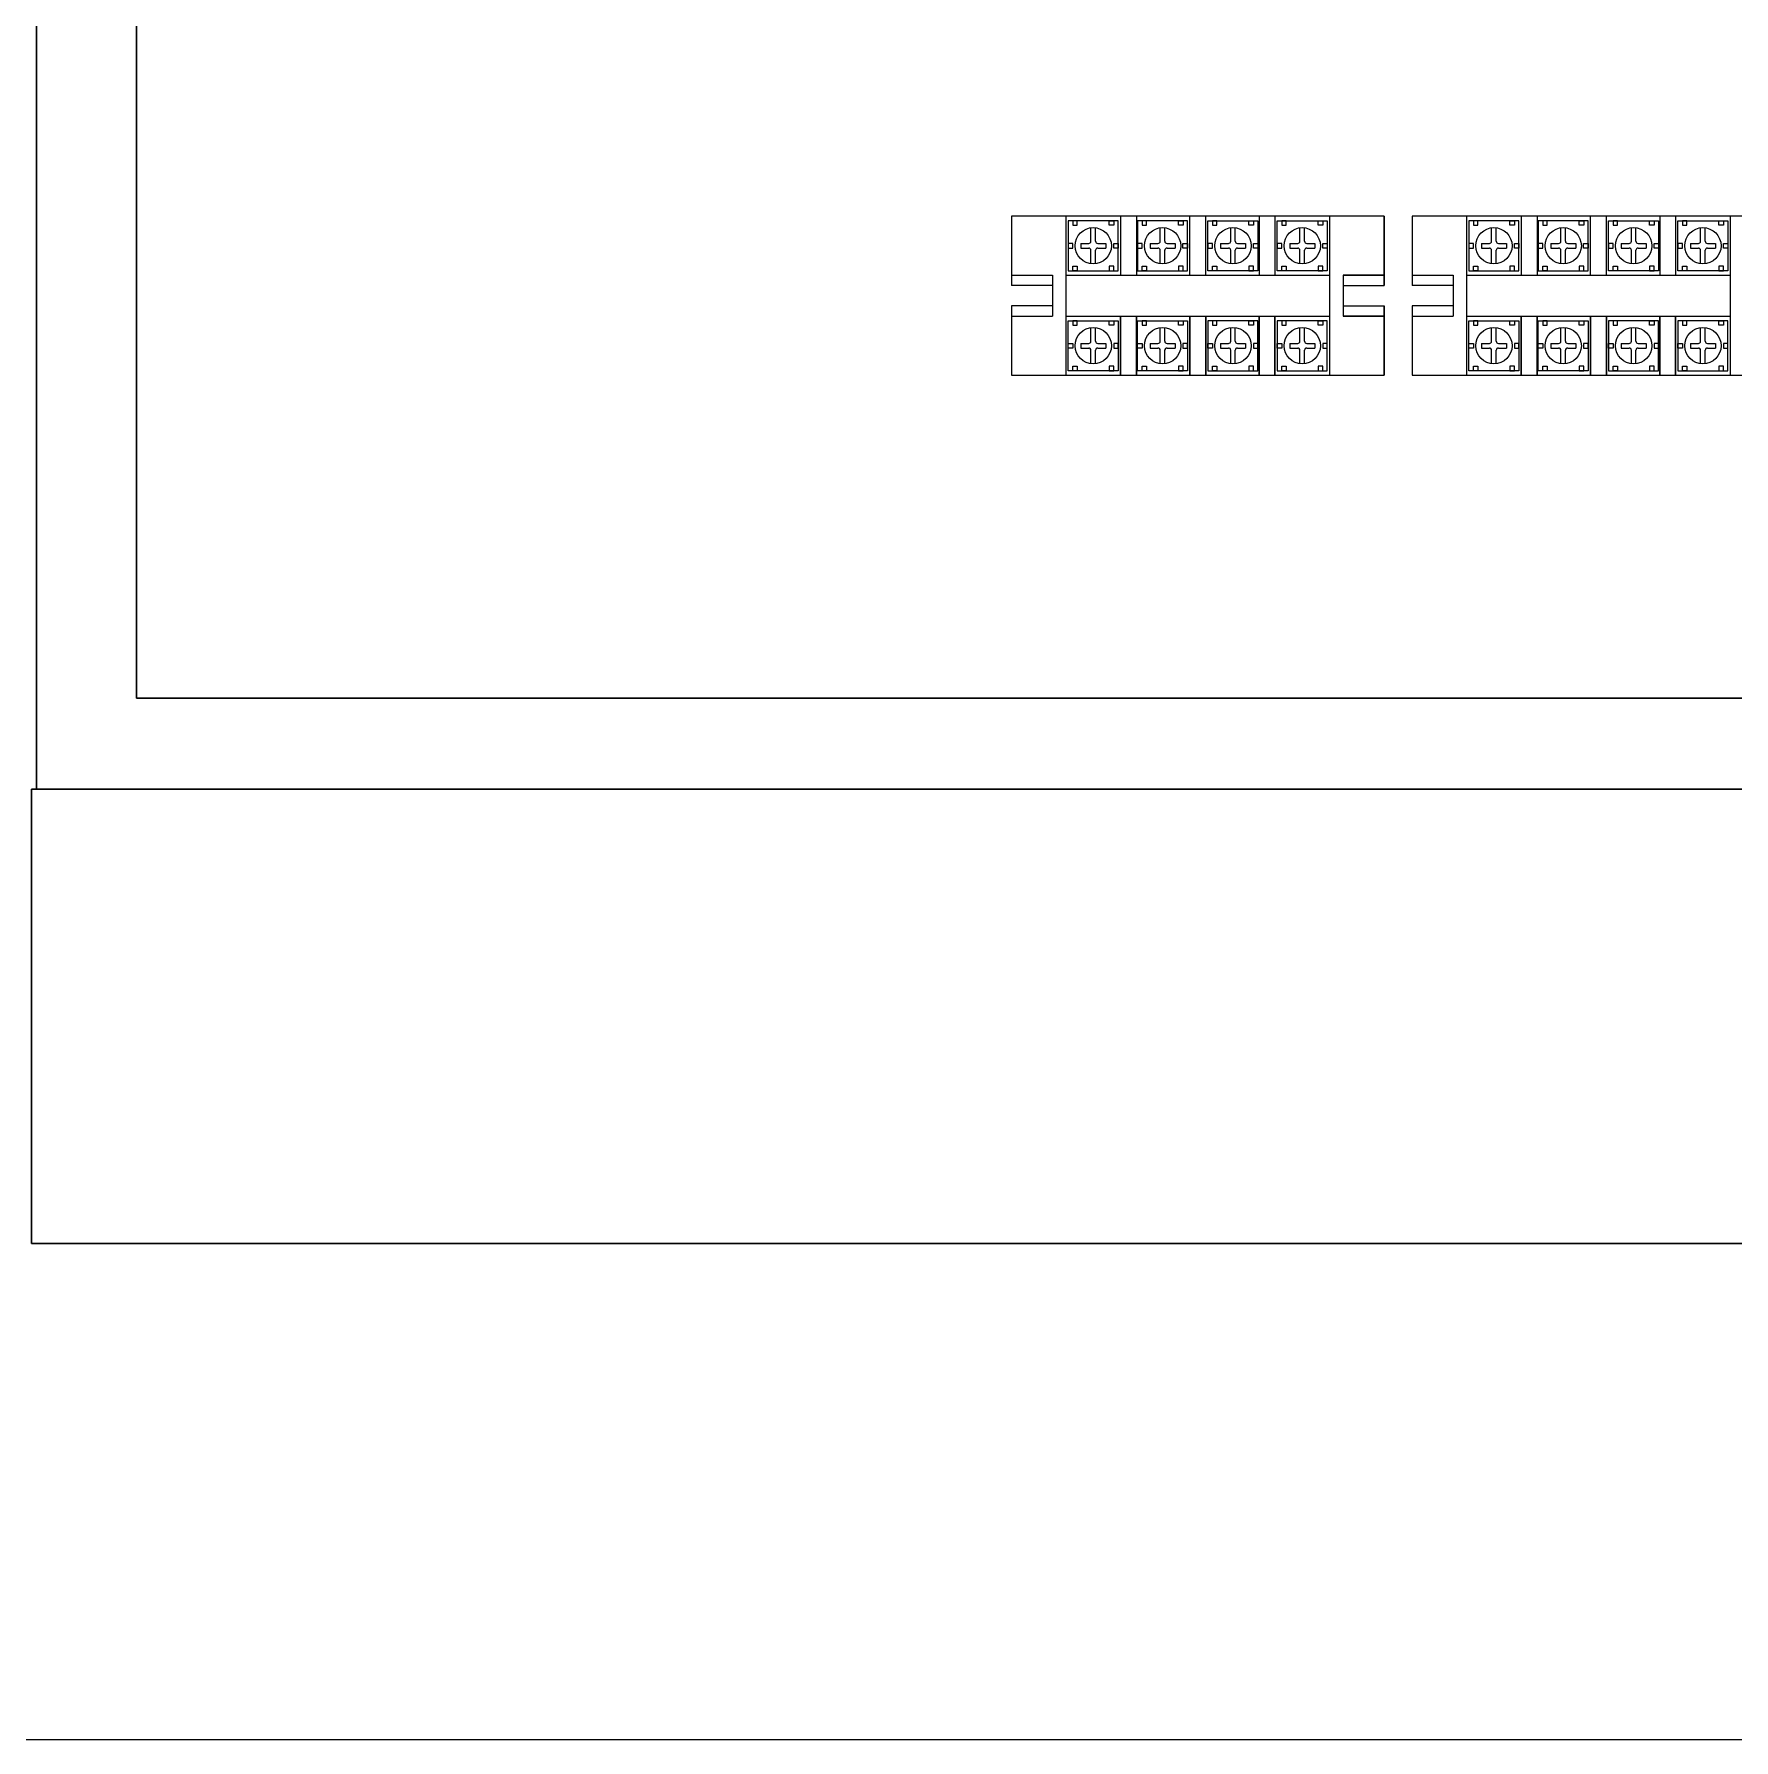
# Model space of a CAD drawing. Header units: inches. Extents: x 187 to 137830, y 99 to 66837.
# Drawn here: x 3399.2 to 3773.3, y 26614.6 to 26990 of the extents above; entities that cross this region are included whole.
import ezdxf

# ---------------------------------------------------------------- set-up
doc = ezdxf.new("R2010")
doc.units = ezdxf.units.IN
doc.header["$MEASUREMENT"] = 0
doc.layers.add('NETCHINH', color=7, linetype='Continuous', lineweight=30)
doc.layers.add('ONG', color=170, linetype='Continuous')

msp = doc.modelspace()

# ---------------------------------------------------------------- linework, layer by layer
at = {"ltscale": 0.5}
for p, q in [((3696.33, 26949.91), (3614.33, 26949.91)), ((3614.33, 26949.91), (3614.33, 26934.66)), ((3626.33, 26949.91), (3626.33, 26914.91)), ((3638.33, 26949.91), (3638.33, 26936.91)), ((3641.83, 26949.91), (3641.83, 26936.91)), ((3653.58, 26936.91), (3653.58, 26949.91)), ((3657.08, 26936.91), (3657.08, 26949.91)), ((3657.08, 26936.91), (3657.08, 26949.91)), ((3668.83, 26949.91), (3668.83, 26936.91)), ((3672.33, 26949.91), (3672.33, 26936.91)), ((3684.33, 26949.91), (3684.33, 26914.91)), ((3696.33, 26949.91), (3696.33, 26934.66)), ((3696.33, 26934.66), (3696.33, 26949.91)), ((3784.51, 26949.91), (3702.51, 26949.91)), ((3702.51, 26949.91), (3702.51, 26934.66)), ((3714.51, 26949.91), (3714.51, 26914.91)), ((3726.51, 26949.91), (3726.51, 26936.91)), ((3730.01, 26949.91), (3730.01, 26936.91)), ((3741.76, 26936.91), (3741.76, 26949.91)), ((3745.26, 26936.91), (3745.26, 26949.91)), ((3745.26, 26936.91), (3745.26, 26949.91)), ((3757.01, 26949.91), (3757.01, 26936.91)), ((3760.51, 26949.91), (3760.51, 26936.91)), ((3772.51, 26949.91), (3772.51, 26914.91)), ((3629.57, 26943.91), (3629.57, 26942.91)), ((3635.08, 26943.91), (3635.08, 26942.91)), ((3644.82, 26943.91), (3644.82, 26942.91)), ((3650.33, 26943.91), (3650.33, 26942.91)), ((3660.32, 26943.91), (3660.32, 26942.91)), ((3665.83, 26943.91), (3665.83, 26942.91)), ((3675.57, 26943.91), (3675.57, 26942.91)), ((3681.08, 26943.91), (3681.08, 26942.91)), ((3717.76, 26943.91), (3717.76, 26942.91)), ((3723.27, 26943.91), (3723.27, 26942.91)), ((3733.01, 26943.91), (3733.01, 26942.91)), ((3738.52, 26943.91), (3738.52, 26942.91)), ((3748.51, 26943.91), (3748.51, 26942.91)), ((3754.02, 26943.91), (3754.02, 26942.91)), ((3763.76, 26943.91), (3763.76, 26942.91)), ((3769.27, 26943.91), (3769.27, 26942.91)), ((3614.33, 26936.91), (3623.33, 26936.91)), ((3623.33, 26934.66), (3614.33, 26934.66)), ((3623.33, 26936.91), (3623.33, 26927.91)), ((3626.33, 26936.91), (3684.33, 26936.91)), ((3687.33, 26936.91), (3696.33, 26936.91)), ((3696.33, 26936.91), (3687.33, 26936.91)), ((3687.33, 26936.91), (3687.33, 26927.91)), ((3687.33, 26934.66), (3696.33, 26934.66)), ((3702.51, 26936.91), (3711.51, 26936.91)), ((3711.51, 26934.66), (3702.51, 26934.66)), ((3711.51, 26936.91), (3711.51, 26927.91)), ((3714.51, 26936.91), (3772.51, 26936.91)), ((3614.33, 26930.16), (3614.33, 26914.91)), ((3623.33, 26930.16), (3614.33, 26930.16)), ((3687.33, 26930.16), (3696.33, 26930.16)), ((3696.33, 26930.16), (3696.33, 26914.91)), ((3696.33, 26914.91), (3696.33, 26930.16)), ((3702.51, 26930.16), (3702.51, 26914.91)), ((3711.51, 26930.16), (3702.51, 26930.16)), ((3614.33, 26927.91), (3623.33, 26927.91)), ((3626.33, 26927.91), (3684.33, 26927.91)), ((3638.33, 26927.91), (3638.33, 26914.91)), ((3638.33, 26914.91), (3638.33, 26927.91)), ((3641.83, 26927.91), (3641.83, 26914.91)), ((3641.83, 26914.91), (3641.83, 26927.91)), ((3653.58, 26914.91), (3653.58, 26927.91)), ((3653.58, 26927.91), (3653.58, 26914.91)), ((3657.08, 26914.91), (3657.08, 26927.91)), ((3657.08, 26927.91), (3657.08, 26914.91)), ((3657.08, 26914.91), (3657.08, 26927.91)), ((3668.83, 26914.91), (3668.83, 26927.91)), ((3668.83, 26927.91), (3668.83, 26914.91)), ((3672.33, 26914.91), (3672.33, 26927.91)), ((3672.33, 26927.91), (3672.33, 26914.91)), ((3687.33, 26927.91), (3696.33, 26927.91)), ((3696.33, 26927.91), (3687.33, 26927.91)), ((3702.51, 26927.91), (3711.51, 26927.91)), ((3714.51, 26927.91), (3772.51, 26927.91)), ((3726.51, 26927.91), (3726.51, 26914.91)), ((3726.51, 26914.91), (3726.51, 26927.91)), ((3730.01, 26927.91), (3730.01, 26914.91)), ((3730.01, 26914.91), (3730.01, 26927.91)), ((3741.76, 26914.91), (3741.76, 26927.91)), ((3741.76, 26927.91), (3741.76, 26914.91)), ((3745.26, 26914.91), (3745.26, 26927.91)), ((3745.26, 26927.91), (3745.26, 26914.91)), ((3745.26, 26914.91), (3745.26, 26927.91)), ((3757.01, 26914.91), (3757.01, 26927.91)), ((3757.01, 26927.91), (3757.01, 26914.91)), ((3760.51, 26914.91), (3760.51, 26927.91)), ((3760.51, 26927.91), (3760.51, 26914.91)), ((3629.57, 26921.91), (3629.57, 26920.91)), ((3635.08, 26921.91), (3635.08, 26920.91)), ((3644.82, 26921.91), (3644.82, 26920.91)), ((3650.33, 26921.91), (3650.33, 26920.91)), ((3660.32, 26921.91), (3660.32, 26920.91)), ((3665.83, 26921.91), (3665.83, 26920.91)), ((3675.57, 26921.91), (3675.57, 26920.91)), ((3681.08, 26921.91), (3681.08, 26920.91)), ((3717.76, 26921.91), (3717.76, 26920.91)), ((3723.27, 26921.91), (3723.27, 26920.91)), ((3733.01, 26921.91), (3733.01, 26920.91)), ((3738.52, 26921.91), (3738.52, 26920.91)), ((3748.51, 26921.91), (3748.51, 26920.91)), ((3754.02, 26921.91), (3754.02, 26920.91)), ((3763.76, 26921.91), (3763.76, 26920.91)), ((3769.27, 26921.91), (3769.27, 26920.91)), ((3614.33, 26914.91), (3696.33, 26914.91)), ((3702.51, 26914.91), (3784.51, 26914.91))]:
    msp.add_line(p, q, dxfattribs=at)
for p, q in [((3631.83, 26944.41), (3631.83, 26947.41)), ((3632.83, 26944.41), (3632.83, 26947.41)), ((3647.08, 26944.41), (3647.08, 26947.41)), ((3648.08, 26944.41), (3648.08, 26947.41)), ((3662.58, 26944.41), (3662.58, 26947.41)), ((3663.58, 26944.41), (3663.58, 26947.41)), ((3677.83, 26944.41), (3677.83, 26947.41)), ((3678.83, 26944.41), (3678.83, 26947.41)), ((3720.01, 26944.41), (3720.01, 26947.41)), ((3721.01, 26944.41), (3721.01, 26947.41)), ((3735.26, 26944.41), (3735.26, 26947.41)), ((3736.26, 26944.41), (3736.26, 26947.41)), ((3750.76, 26944.41), (3750.76, 26947.41)), ((3751.76, 26944.41), (3751.76, 26947.41)), ((3766.01, 26944.41), (3766.01, 26947.41)), ((3767.01, 26944.41), (3767.01, 26947.41)), ((3629.57, 26943.91), (3631.33, 26943.91)), ((3629.57, 26942.91), (3631.33, 26942.91)), ((3631.83, 26939.41), (3631.83, 26942.41)), ((3632.83, 26939.44), (3632.83, 26942.41)), ((3633.33, 26943.91), (3635.08, 26943.91)), ((3633.33, 26942.91), (3635.08, 26942.91)), ((3644.82, 26943.91), (3646.58, 26943.91)), ((3644.82, 26942.91), (3646.58, 26942.91)), ((3647.08, 26939.41), (3647.08, 26942.41)), ((3648.08, 26939.44), (3648.08, 26942.41)), ((3648.58, 26943.91), (3650.33, 26943.91)), ((3648.58, 26942.91), (3650.33, 26942.91)), ((3660.32, 26943.91), (3662.08, 26943.91)), ((3660.32, 26942.91), (3662.08, 26942.91)), ((3662.58, 26939.41), (3662.58, 26942.41)), ((3663.58, 26939.44), (3663.58, 26942.41)), ((3664.08, 26943.91), (3665.83, 26943.91)), ((3664.08, 26942.91), (3665.83, 26942.91)), ((3675.57, 26943.91), (3677.33, 26943.91)), ((3675.57, 26942.91), (3677.33, 26942.91)), ((3677.83, 26939.41), (3677.83, 26942.41)), ((3678.83, 26939.44), (3678.83, 26942.41)), ((3679.33, 26943.91), (3681.08, 26943.91)), ((3679.33, 26942.91), (3681.08, 26942.91)), ((3717.76, 26943.91), (3719.51, 26943.91)), ((3717.76, 26942.91), (3719.51, 26942.91)), ((3720.01, 26939.41), (3720.01, 26942.41)), ((3721.01, 26939.44), (3721.01, 26942.41)), ((3721.51, 26943.91), (3723.27, 26943.91)), ((3721.51, 26942.91), (3723.27, 26942.91)), ((3733.01, 26943.91), (3734.76, 26943.91)), ((3733.01, 26942.91), (3734.76, 26942.91)), ((3735.26, 26939.41), (3735.26, 26942.41)), ((3736.26, 26939.44), (3736.26, 26942.41)), ((3736.76, 26943.91), (3738.52, 26943.91)), ((3736.76, 26942.91), (3738.52, 26942.91)), ((3748.51, 26943.91), (3750.26, 26943.91)), ((3748.51, 26942.91), (3750.26, 26942.91)), ((3750.76, 26939.41), (3750.76, 26942.41)), ((3751.76, 26939.44), (3751.76, 26942.41)), ((3752.26, 26943.91), (3754.02, 26943.91)), ((3752.26, 26942.91), (3754.02, 26942.91)), ((3763.76, 26943.91), (3765.51, 26943.91)), ((3763.76, 26942.91), (3765.51, 26942.91)), ((3766.01, 26939.41), (3766.01, 26942.41)), ((3767.01, 26939.44), (3767.01, 26942.41)), ((3767.51, 26943.91), (3769.27, 26943.91)), ((3767.51, 26942.91), (3769.27, 26942.91)), ((3631.83, 26922.41), (3631.83, 26925.41)), ((3632.83, 26922.41), (3632.83, 26925.41)), ((3647.08, 26922.41), (3647.08, 26925.38)), ((3648.08, 26922.41), (3648.08, 26925.38)), ((3662.58, 26922.41), (3662.58, 26925.41)), ((3663.58, 26922.41), (3663.58, 26925.41)), ((3677.83, 26922.41), (3677.83, 26925.41)), ((3678.83, 26922.41), (3678.83, 26925.41)), ((3720.01, 26922.41), (3720.01, 26925.41)), ((3721.01, 26922.41), (3721.01, 26925.41)), ((3735.26, 26922.41), (3735.26, 26925.38)), ((3736.26, 26922.41), (3736.26, 26925.38)), ((3750.76, 26922.41), (3750.76, 26925.41)), ((3751.76, 26922.41), (3751.76, 26925.41)), ((3766.01, 26922.41), (3766.01, 26925.41)), ((3767.01, 26922.41), (3767.01, 26925.41)), ((3629.57, 26921.91), (3631.33, 26921.91)), ((3629.57, 26920.91), (3631.33, 26920.91)), ((3631.83, 26917.41), (3631.83, 26920.41)), ((3632.83, 26917.44), (3632.83, 26920.41)), ((3633.33, 26921.91), (3635.08, 26921.91)), ((3633.33, 26920.91), (3635.08, 26920.91)), ((3644.82, 26921.91), (3646.58, 26921.91)), ((3644.82, 26920.91), (3646.58, 26920.91)), ((3647.08, 26917.41), (3647.08, 26920.41)), ((3648.08, 26917.44), (3648.08, 26920.41)), ((3648.58, 26921.91), (3650.33, 26921.91)), ((3648.58, 26920.91), (3650.33, 26920.91)), ((3660.32, 26921.91), (3662.08, 26921.91)), ((3660.32, 26920.91), (3662.08, 26920.91)), ((3662.58, 26917.41), (3662.58, 26920.41)), ((3663.58, 26917.44), (3663.58, 26920.41)), ((3664.08, 26921.91), (3665.83, 26921.91)), ((3664.08, 26920.91), (3665.83, 26920.91)), ((3675.57, 26921.91), (3677.33, 26921.91)), ((3675.57, 26920.91), (3677.33, 26920.91)), ((3677.83, 26917.41), (3677.83, 26920.41)), ((3678.83, 26917.44), (3678.83, 26920.41)), ((3679.33, 26921.91), (3681.08, 26921.91)), ((3679.33, 26920.91), (3681.08, 26920.91)), ((3717.76, 26921.91), (3719.51, 26921.91)), ((3717.76, 26920.91), (3719.51, 26920.91)), ((3720.01, 26917.41), (3720.01, 26920.41)), ((3721.01, 26917.44), (3721.01, 26920.41)), ((3721.51, 26921.91), (3723.27, 26921.91)), ((3721.51, 26920.91), (3723.27, 26920.91)), ((3733.01, 26921.91), (3734.76, 26921.91)), ((3733.01, 26920.91), (3734.76, 26920.91)), ((3735.26, 26917.41), (3735.26, 26920.41)), ((3736.26, 26917.44), (3736.26, 26920.41)), ((3736.76, 26921.91), (3738.52, 26921.91)), ((3736.76, 26920.91), (3738.52, 26920.91)), ((3748.51, 26921.91), (3750.26, 26921.91)), ((3748.51, 26920.91), (3750.26, 26920.91)), ((3750.76, 26917.41), (3750.76, 26920.41)), ((3751.76, 26917.44), (3751.76, 26920.41)), ((3752.26, 26921.91), (3754.02, 26921.91)), ((3752.26, 26920.91), (3754.02, 26920.91)), ((3763.76, 26921.91), (3765.51, 26921.91)), ((3763.76, 26920.91), (3765.51, 26920.91)), ((3766.01, 26917.41), (3766.01, 26920.41)), ((3767.01, 26917.44), (3767.01, 26920.41)), ((3767.51, 26921.91), (3769.27, 26921.91)), ((3767.51, 26920.91), (3769.27, 26920.91))]:
    msp.add_line(p, q)
for points in [[(3626.83, 26948.91), (3626.83, 26937.91), (3637.83, 26937.91), (3637.83, 26948.91)], [(3627.81, 26947.91), (3628.81, 26947.91), (3628.81, 26948.91), (3627.81, 26948.91)], [(3636.84, 26947.91), (3635.84, 26947.91), (3635.84, 26948.91), (3636.84, 26948.91)], [(3642.08, 26948.91), (3642.08, 26937.91), (3653.08, 26937.91), (3653.08, 26948.91)], [(3643.06, 26947.91), (3644.06, 26947.91), (3644.06, 26948.91), (3643.06, 26948.91)], [(3652.09, 26947.91), (3651.09, 26947.91), (3651.09, 26948.91), (3652.09, 26948.91)], [(3668.58, 26948.91), (3668.58, 26937.91), (3657.58, 26937.91), (3657.58, 26948.91)], [(3658.56, 26947.91), (3659.56, 26947.91), (3659.56, 26948.91), (3658.56, 26948.91)], [(3667.59, 26947.91), (3666.59, 26947.91), (3666.59, 26948.91), (3667.59, 26948.91)], [(3683.83, 26948.91), (3683.83, 26937.91), (3672.83, 26937.91), (3672.83, 26948.91)], [(3673.81, 26947.91), (3674.81, 26947.91), (3674.81, 26948.91), (3673.81, 26948.91)], [(3682.84, 26947.91), (3681.84, 26947.91), (3681.84, 26948.91), (3682.84, 26948.91)], [(3715.01, 26948.91), (3715.01, 26937.91), (3726.01, 26937.91), (3726.01, 26948.91)], [(3716, 26947.91), (3717, 26947.91), (3717, 26948.91), (3716, 26948.91)], [(3725.03, 26947.91), (3724.03, 26947.91), (3724.03, 26948.91), (3725.03, 26948.91)], [(3730.26, 26948.91), (3730.26, 26937.91), (3741.26, 26937.91), (3741.26, 26948.91)], [(3731.25, 26947.91), (3732.25, 26947.91), (3732.25, 26948.91), (3731.25, 26948.91)], [(3740.28, 26947.91), (3739.28, 26947.91), (3739.28, 26948.91), (3740.28, 26948.91)], [(3756.76, 26948.91), (3756.76, 26937.91), (3745.76, 26937.91), (3745.76, 26948.91)], [(3746.75, 26947.91), (3747.75, 26947.91), (3747.75, 26948.91), (3746.75, 26948.91)], [(3755.78, 26947.91), (3754.78, 26947.91), (3754.78, 26948.91), (3755.78, 26948.91)], [(3772.01, 26948.91), (3772.01, 26937.91), (3761.01, 26937.91), (3761.01, 26948.91)], [(3762, 26947.91), (3763, 26947.91), (3763, 26948.91), (3762, 26948.91)], [(3771.03, 26947.91), (3770.03, 26947.91), (3770.03, 26948.91), (3771.03, 26948.91)], [(3626.83, 26942.91), (3627.83, 26942.91), (3627.83, 26943.91), (3626.83, 26943.91)], [(3637.83, 26942.91), (3636.83, 26942.91), (3636.83, 26943.91), (3637.83, 26943.91)], [(3642.08, 26942.91), (3643.08, 26942.91), (3643.08, 26943.91), (3642.08, 26943.91)], [(3653.08, 26942.91), (3652.08, 26942.91), (3652.08, 26943.91), (3653.08, 26943.91)], [(3657.58, 26942.91), (3658.58, 26942.91), (3658.58, 26943.91), (3657.58, 26943.91)], [(3668.58, 26942.91), (3667.58, 26942.91), (3667.58, 26943.91), (3668.58, 26943.91)], [(3672.83, 26942.91), (3673.83, 26942.91), (3673.83, 26943.91), (3672.83, 26943.91)], [(3683.83, 26942.91), (3682.83, 26942.91), (3682.83, 26943.91), (3683.83, 26943.91)], [(3715.01, 26942.91), (3716.01, 26942.91), (3716.01, 26943.91), (3715.01, 26943.91)], [(3726.01, 26942.91), (3725.01, 26942.91), (3725.01, 26943.91), (3726.01, 26943.91)], [(3730.26, 26942.91), (3731.26, 26942.91), (3731.26, 26943.91), (3730.26, 26943.91)], [(3741.26, 26942.91), (3740.26, 26942.91), (3740.26, 26943.91), (3741.26, 26943.91)], [(3745.76, 26942.91), (3746.76, 26942.91), (3746.76, 26943.91), (3745.76, 26943.91)], [(3756.76, 26942.91), (3755.76, 26942.91), (3755.76, 26943.91), (3756.76, 26943.91)], [(3761.01, 26942.91), (3762.01, 26942.91), (3762.01, 26943.91), (3761.01, 26943.91)], [(3772.01, 26942.91), (3771.01, 26942.91), (3771.01, 26943.91), (3772.01, 26943.91)], [(3627.81, 26938.91), (3628.81, 26938.91), (3628.81, 26937.91), (3627.81, 26937.91)], [(3636.84, 26938.91), (3635.84, 26938.91), (3635.84, 26937.91), (3636.84, 26937.91)], [(3643.06, 26938.91), (3644.06, 26938.91), (3644.06, 26937.91), (3643.06, 26937.91)], [(3652.09, 26938.91), (3651.09, 26938.91), (3651.09, 26937.91), (3652.09, 26937.91)], [(3658.56, 26938.91), (3659.56, 26938.91), (3659.56, 26937.91), (3658.56, 26937.91)], [(3667.59, 26938.91), (3666.59, 26938.91), (3666.59, 26937.91), (3667.59, 26937.91)], [(3673.81, 26938.91), (3674.81, 26938.91), (3674.81, 26937.91), (3673.81, 26937.91)], [(3682.84, 26938.91), (3681.84, 26938.91), (3681.84, 26937.91), (3682.84, 26937.91)], [(3716, 26938.91), (3717, 26938.91), (3717, 26937.91), (3716, 26937.91)], [(3725.03, 26938.91), (3724.03, 26938.91), (3724.03, 26937.91), (3725.03, 26937.91)], [(3731.25, 26938.91), (3732.25, 26938.91), (3732.25, 26937.91), (3731.25, 26937.91)], [(3740.28, 26938.91), (3739.28, 26938.91), (3739.28, 26937.91), (3740.28, 26937.91)], [(3746.75, 26938.91), (3747.75, 26938.91), (3747.75, 26937.91), (3746.75, 26937.91)], [(3755.78, 26938.91), (3754.78, 26938.91), (3754.78, 26937.91), (3755.78, 26937.91)], [(3762, 26938.91), (3763, 26938.91), (3763, 26937.91), (3762, 26937.91)], [(3771.03, 26938.91), (3770.03, 26938.91), (3770.03, 26937.91), (3771.03, 26937.91)], [(3626.83, 26915.91), (3626.83, 26926.91), (3637.83, 26926.91), (3637.83, 26915.91)], [(3627.81, 26925.91), (3628.81, 26925.91), (3628.81, 26926.91), (3627.81, 26926.91)], [(3636.84, 26925.91), (3635.84, 26925.91), (3635.84, 26926.91), (3636.84, 26926.91)], [(3642.08, 26915.91), (3642.08, 26926.91), (3653.08, 26926.91), (3653.08, 26915.91)], [(3643.06, 26925.91), (3644.06, 26925.91), (3644.06, 26926.91), (3643.06, 26926.91)], [(3652.09, 26925.91), (3651.09, 26925.91), (3651.09, 26926.91), (3652.09, 26926.91)], [(3668.58, 26915.91), (3668.58, 26926.91), (3657.58, 26926.91), (3657.58, 26915.91)], [(3658.56, 26925.91), (3659.56, 26925.91), (3659.56, 26926.91), (3658.56, 26926.91)], [(3667.59, 26925.91), (3666.59, 26925.91), (3666.59, 26926.91), (3667.59, 26926.91)], [(3683.83, 26915.91), (3683.83, 26926.91), (3672.83, 26926.91), (3672.83, 26915.91)], [(3673.81, 26925.91), (3674.81, 26925.91), (3674.81, 26926.91), (3673.81, 26926.91)], [(3682.84, 26925.91), (3681.84, 26925.91), (3681.84, 26926.91), (3682.84, 26926.91)], [(3715.01, 26915.91), (3715.01, 26926.91), (3726.01, 26926.91), (3726.01, 26915.91)], [(3716, 26925.91), (3717, 26925.91), (3717, 26926.91), (3716, 26926.91)], [(3725.03, 26925.91), (3724.03, 26925.91), (3724.03, 26926.91), (3725.03, 26926.91)], [(3730.26, 26915.91), (3730.26, 26926.91), (3741.26, 26926.91), (3741.26, 26915.91)], [(3731.25, 26925.91), (3732.25, 26925.91), (3732.25, 26926.91), (3731.25, 26926.91)], [(3740.28, 26925.91), (3739.28, 26925.91), (3739.28, 26926.91), (3740.28, 26926.91)], [(3756.76, 26915.91), (3756.76, 26926.91), (3745.76, 26926.91), (3745.76, 26915.91)], [(3746.75, 26925.91), (3747.75, 26925.91), (3747.75, 26926.91), (3746.75, 26926.91)], [(3755.78, 26925.91), (3754.78, 26925.91), (3754.78, 26926.91), (3755.78, 26926.91)], [(3772.01, 26915.91), (3772.01, 26926.91), (3761.01, 26926.91), (3761.01, 26915.91)], [(3762, 26925.91), (3763, 26925.91), (3763, 26926.91), (3762, 26926.91)], [(3771.03, 26925.91), (3770.03, 26925.91), (3770.03, 26926.91), (3771.03, 26926.91)], [(3626.83, 26921.91), (3627.83, 26921.91), (3627.83, 26920.91), (3626.83, 26920.91)], [(3637.83, 26921.91), (3636.83, 26921.91), (3636.83, 26920.91), (3637.83, 26920.91)], [(3642.08, 26921.91), (3643.08, 26921.91), (3643.08, 26920.91), (3642.08, 26920.91)], [(3653.08, 26921.91), (3652.08, 26921.91), (3652.08, 26920.91), (3653.08, 26920.91)], [(3657.58, 26921.91), (3658.58, 26921.91), (3658.58, 26920.91), (3657.58, 26920.91)], [(3668.58, 26921.91), (3667.58, 26921.91), (3667.58, 26920.91), (3668.58, 26920.91)], [(3672.83, 26921.91), (3673.83, 26921.91), (3673.83, 26920.91), (3672.83, 26920.91)], [(3683.83, 26921.91), (3682.83, 26921.91), (3682.83, 26920.91), (3683.83, 26920.91)], [(3715.01, 26921.91), (3716.01, 26921.91), (3716.01, 26920.91), (3715.01, 26920.91)], [(3726.01, 26921.91), (3725.01, 26921.91), (3725.01, 26920.91), (3726.01, 26920.91)], [(3730.26, 26921.91), (3731.26, 26921.91), (3731.26, 26920.91), (3730.26, 26920.91)], [(3741.26, 26921.91), (3740.26, 26921.91), (3740.26, 26920.91), (3741.26, 26920.91)], [(3745.76, 26921.91), (3746.76, 26921.91), (3746.76, 26920.91), (3745.76, 26920.91)], [(3756.76, 26921.91), (3755.76, 26921.91), (3755.76, 26920.91), (3756.76, 26920.91)], [(3761.01, 26921.91), (3762.01, 26921.91), (3762.01, 26920.91), (3761.01, 26920.91)], [(3772.01, 26921.91), (3771.01, 26921.91), (3771.01, 26920.91), (3772.01, 26920.91)], [(3627.81, 26916.91), (3628.81, 26916.91), (3628.81, 26915.91), (3627.81, 26915.91)], [(3636.84, 26916.91), (3635.84, 26916.91), (3635.84, 26915.91), (3636.84, 26915.91)], [(3643.06, 26916.91), (3644.06, 26916.91), (3644.06, 26915.91), (3643.06, 26915.91)], [(3652.09, 26916.91), (3651.09, 26916.91), (3651.09, 26915.91), (3652.09, 26915.91)], [(3658.56, 26916.91), (3659.56, 26916.91), (3659.56, 26915.91), (3658.56, 26915.91)], [(3667.59, 26916.91), (3666.59, 26916.91), (3666.59, 26915.91), (3667.59, 26915.91)], [(3673.81, 26916.91), (3674.81, 26916.91), (3674.81, 26915.91), (3673.81, 26915.91)], [(3682.84, 26916.91), (3681.84, 26916.91), (3681.84, 26915.91), (3682.84, 26915.91)], [(3716, 26916.91), (3717, 26916.91), (3717, 26915.91), (3716, 26915.91)], [(3725.03, 26916.91), (3724.03, 26916.91), (3724.03, 26915.91), (3725.03, 26915.91)], [(3731.25, 26916.91), (3732.25, 26916.91), (3732.25, 26915.91), (3731.25, 26915.91)], [(3740.28, 26916.91), (3739.28, 26916.91), (3739.28, 26915.91), (3740.28, 26915.91)], [(3746.75, 26916.91), (3747.75, 26916.91), (3747.75, 26915.91), (3746.75, 26915.91)], [(3755.78, 26916.91), (3754.78, 26916.91), (3754.78, 26915.91), (3755.78, 26915.91)], [(3762, 26916.91), (3763, 26916.91), (3763, 26915.91), (3762, 26915.91)], [(3771.03, 26916.91), (3770.03, 26916.91), (3770.03, 26915.91), (3771.03, 26915.91)]]:
    msp.add_lwpolyline(points, close=True, dxfattribs=at)
for centre in [(3632.33, 26943.41), (3647.58, 26943.41), (3663.08, 26943.41), (3678.33, 26943.41), (3720.51, 26943.41), (3735.76, 26943.41), (3751.26, 26943.41), (3766.51, 26943.41), (3632.33, 26921.41), (3647.58, 26921.41), (3663.08, 26921.41), (3678.33, 26921.41), (3720.51, 26921.41), (3735.76, 26921.41), (3751.26, 26921.41), (3766.51, 26921.41)]:
    msp.add_circle(centre, 4, dxfattribs=at)
for centre, start, end in [((3631.33, 26944.41), 270, 0), ((3631.33, 26942.41), 0, 90), ((3633.33, 26944.41), 180, 270), ((3633.33, 26942.41), 90, 180), ((3646.58, 26944.41), 270, 0), ((3646.58, 26942.41), 0, 90), ((3648.58, 26944.41), 180, 270), ((3648.58, 26942.41), 90, 180), ((3662.08, 26944.41), 270, 0), ((3662.08, 26942.41), 0, 90), ((3664.08, 26944.41), 180, 270), ((3664.08, 26942.41), 90, 180), ((3677.33, 26944.41), 270, 0), ((3677.33, 26942.41), 0, 90), ((3679.33, 26944.41), 180, 270), ((3679.33, 26942.41), 90, 180), ((3719.51, 26944.41), 270, 0), ((3719.51, 26942.41), 0, 90), ((3721.51, 26944.41), 180, 270), ((3721.51, 26942.41), 90, 180), ((3734.76, 26944.41), 270, 0), ((3734.76, 26942.41), 0, 90), ((3736.76, 26944.41), 180, 270), ((3736.76, 26942.41), 90, 180), ((3750.26, 26944.41), 270, 0), ((3750.26, 26942.41), 0, 90), ((3752.26, 26944.41), 180, 270), ((3752.26, 26942.41), 90, 180), ((3765.51, 26944.41), 270, 0), ((3765.51, 26942.41), 0, 90), ((3767.51, 26944.41), 180, 270), ((3767.51, 26942.41), 90, 180), ((3631.33, 26922.41), 270, 0), ((3633.33, 26922.41), 180, 270), ((3646.58, 26922.41), 270, 0), ((3648.58, 26922.41), 180, 270), ((3662.08, 26922.41), 270, 0), ((3664.08, 26922.41), 180, 270), ((3677.33, 26922.41), 270, 0), ((3679.33, 26922.41), 180, 270), ((3719.51, 26922.41), 270, 0), ((3721.51, 26922.41), 180, 270), ((3734.76, 26922.41), 270, 0), ((3736.76, 26922.41), 180, 270), ((3750.26, 26922.41), 270, 0), ((3752.26, 26922.41), 180, 270), ((3765.51, 26922.41), 270, 0), ((3767.51, 26922.41), 180, 270), ((3631.33, 26920.41), 0, 90), ((3633.33, 26920.41), 90, 180), ((3646.58, 26920.41), 0, 90), ((3648.58, 26920.41), 90, 180), ((3662.08, 26920.41), 0, 90), ((3664.08, 26920.41), 90, 180), ((3677.33, 26920.41), 0, 90), ((3679.33, 26920.41), 90, 180), ((3719.51, 26920.41), 0, 90), ((3721.51, 26920.41), 90, 180), ((3734.76, 26920.41), 0, 90), ((3736.76, 26920.41), 90, 180), ((3750.26, 26920.41), 0, 90), ((3752.26, 26920.41), 90, 180), ((3765.51, 26920.41), 0, 90), ((3767.51, 26920.41), 90, 180)]:
    msp.add_arc(centre, 0.5, start, end)
at = {"layer": 'NETCHINH', "color": 8}
for points in [[(3399.77, 28149.7), (4080.09, 28149.7), (4080.09, 26823.86), (3399.77, 26823.86)], [(3421.77, 28130.27), (4060.09, 28130.27), (4060.09, 26843.86), (3421.77, 26843.86)], [(3398.67, 26823.86), (4080.09, 26823.86), (4080.09, 26723.86), (3398.67, 26723.86)]]:
    msp.add_lwpolyline(points, close=True, dxfattribs=at)
at = {"layer": 'ONG', "color": 1}
msp.add_lwpolyline([(2497.72, 28402.56), (5723.63, 28402.56), (5723.63, 26614.6), (2497.72, 26614.6)], close=True, dxfattribs=at)

doc.saveas('drawing.dxf')
